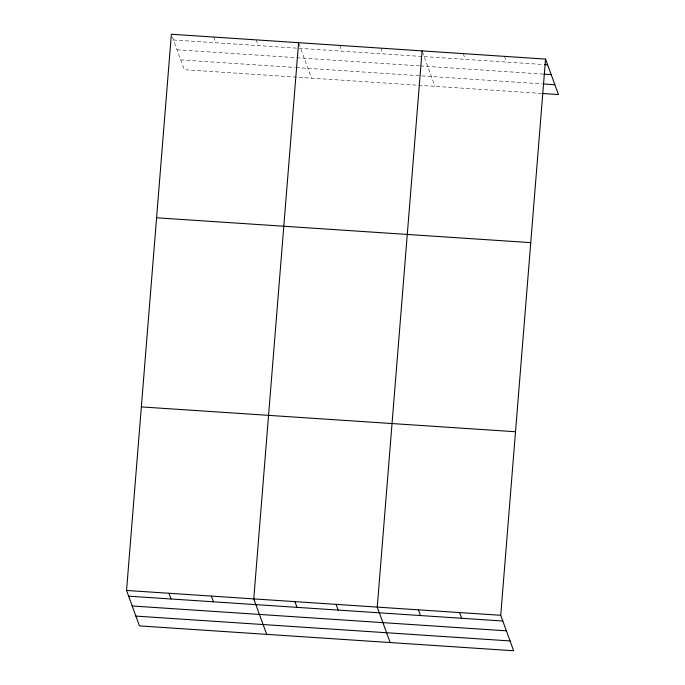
<?xml version="1.0" encoding="UTF-8"?>
<svg xmlns="http://www.w3.org/2000/svg" width="685" height="685" viewBox="0 0 685 685"><rect width="100%" height="100%" fill="white"/><g stroke="black" fill="none" stroke-linecap="round" stroke-linejoin="round"><path stroke-width="0.51" stroke-dasharray="3.42 2.57" d="M173.451 39.97L422.037 56.47M424.152 56.607L543.402 64.527M177.021 49.782L295.766 57.66M296.819 57.737L419.28 65.863M420.333 65.931L542.751 74.057M180.703 59.895L295.201 67.49M296.262 67.567L542.212 83.887M541.561 93.425L184.274 69.707L171.37 34.25M504.383 56.358L506.463 62.078M463.223 53.627L465.303 59.338M422.414 51.846L434.975 86.344M380.911 48.164L382.992 53.875M339.751 45.424L341.832 51.144M298.934 43.652L311.495 78.15M256.181 39.884L258.262 45.595M213.78 37.067L215.861 42.778"/><path stroke-width="1.03" d="M545.543 59.09L500.726 615.293L513.63 650.75L139.457 625.91L126.554 590.453L171.37 34.25L545.543 59.09L558.446 94.547L542.614 93.494M298.591 42.693L253.767 598.904L266.671 634.353M422.071 50.895L377.247 607.098L390.15 642.556M544.455 64.596L547.623 64.81M543.813 74.126L551.194 74.622M543.265 83.964L554.876 84.734M156.582 217.796L530.755 242.636M141.341 406.907L515.514 431.747M126.554 590.453L500.726 615.293M128.634 596.173L502.807 621.012M132.205 605.985L506.378 630.825M135.887 616.098L510.06 640.937M459.567 612.561L461.647 618.281M418.407 609.83L420.487 615.55M336.087 604.367L338.167 610.087M294.927 601.635L297.007 607.347M211.365 596.087L213.446 601.807M168.955 593.27L171.036 598.99"/></g></svg>
